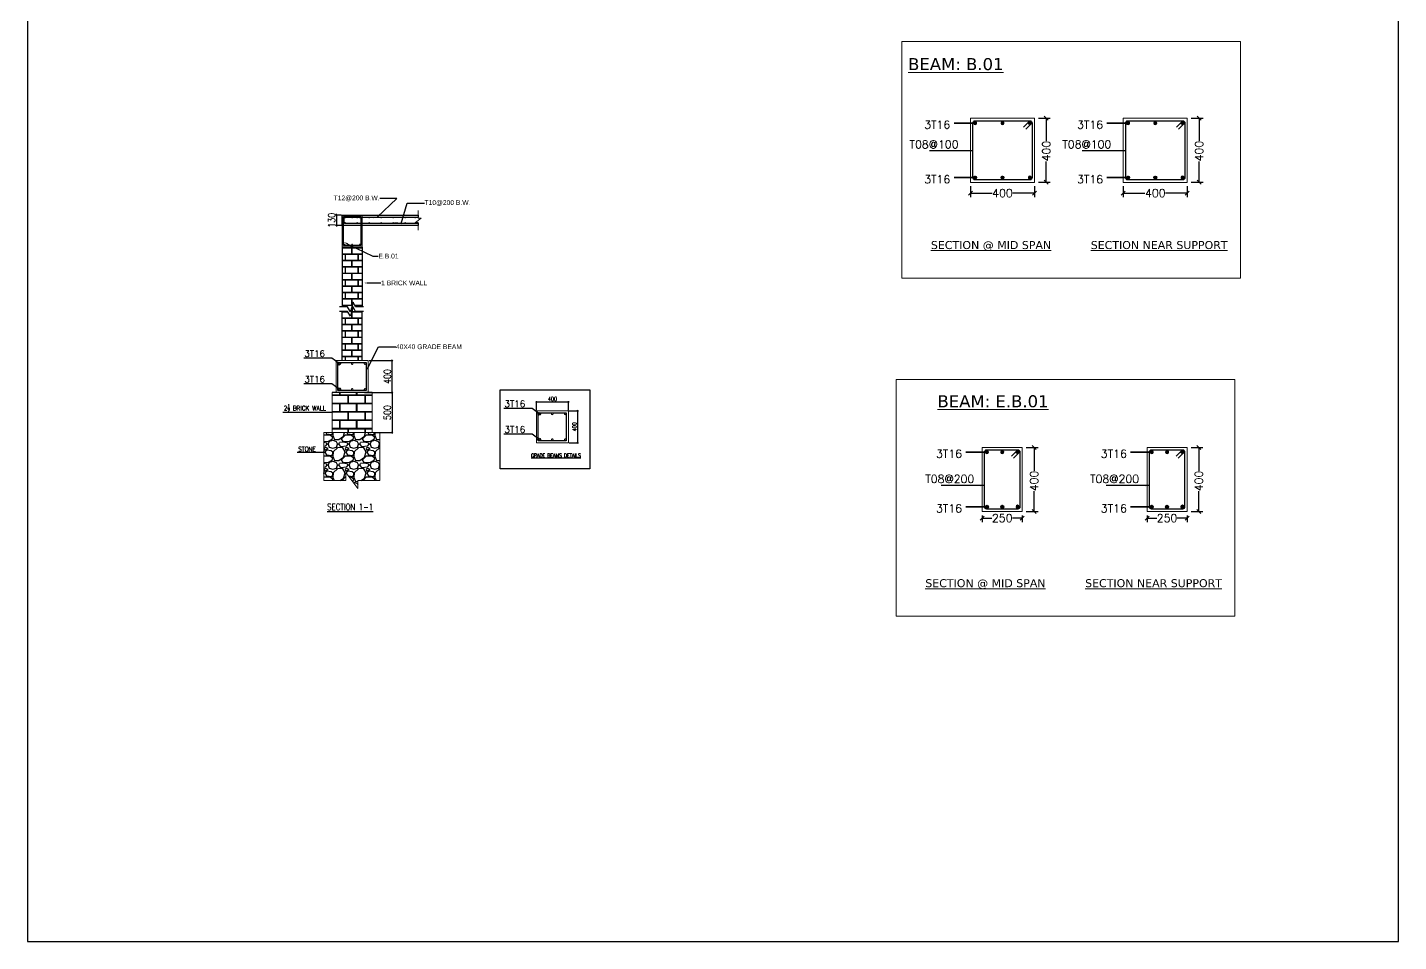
# Model space of a CAD drawing. Header units: millimetres. Extents: x 5119 to 442966, y -339486 to 193490.
# Drawn here: x 87690 to 104826, y 134027 to 145453 of the extents above; entities that cross this region are included whole.
import ezdxf
from ezdxf import colors
from ezdxf.entities.mleader import LeaderData, LeaderLine
from ezdxf.enums import TextEntityAlignment as Align
from ezdxf.math import Vec2, Vec3

# ---------------------------------------------------------------- set-up
doc = ezdxf.new("R2010")
doc.units = ezdxf.units.MM
doc.header["$LTSCALE"] = 10
doc.header["$PDMODE"] = 34
doc.linetypes.add('hidden', pattern=[6.25, 4.75, -1.5])
for name, color, linetype in [('BOTTOM-BAR', 5, 'Continuous'), ('CONCRETE HATCH', 8, 'hidden'), ('CUTTED-BAR', 2, 'Continuous'), ('DIM-SECTION', 4, 'Continuous'), ('Dimensioning - General', 7, 'Continuous'), ('int dim', 7, 'Continuous'), ('LEADER', 4, 'Continuous'), ('LOGO', 250, 'Continuous'), ('REINF ANNO', 130, 'Continuous'), ('STEEL', 5, 'Continuous'), ('text', 7, 'Continuous'), ('TEXT-SEC', 7, 'Continuous')]:
    doc.layers.add(name, color=color, linetype=linetype)
for name, color, linetype, lineweight in [('STR-CONC_IN_SEC', 7, 'Continuous', 15), ('STR-DIM', 1, 'Continuous', 9), ('STR-HATCH', 4, 'Continuous', 9), ('STR-REINF_IN_SEC', 7, 'Continuous', 30), ('STR-TEXT', 7, 'Continuous', 9)]:
    doc.layers.add(name, color=color, linetype=linetype, lineweight=lineweight)
doc.styles.add('DIM', font='ROMANS.SHX', dxfattribs={"width": 0.8})
doc.styles.add('LEADER', font='ROMANS.SHX', dxfattribs={"width": 0.85})
doc.styles.add('MINA_CM', font='romans.shx', dxfattribs={"height": 20})
doc.styles.add('MINA_CM_S', font='romans.shx', dxfattribs={"height": 15})
doc.styles.add('MINA_MM_X-SEC_50', font='romans.shx', dxfattribs={"height": 100})
doc.styles.add('ROMANT', font='romant.shx')
doc.styles.get("Standard").update_dxf_attribs({"font": 'arial.ttf'})
doc.dimstyles.new('D100-1-20', dxfattribs={"dimtxt": 50, "dimasz": 15, "dimexe": 10, "dimexo": 10, "dimgap": 15, "dimtad": 1, "dimdec": 0, "dimzin": 13, "dimdsep": 46, "dimtxsty": 'DIM', "dimblk1": 'OBLIQUE', "dimblk2": 'OBLIQUE', "dimsah": 1, "dimcen": 0, "dimdle": 10, "dimclrd": 8, "dimclre": 8, "dimclrt": 6, "dimadec": 0, "dimazin": 0, "dimtfac": 1, "dimtdec": 0, "dimtix": 1, "dimtmove": 2, "dimatfit": 3, "dimldrblk": 'OBLIQUE', "dimfxl": 1, "dimtolj": 1, "dimtzin": 13, "dimarcsym": 0})
doc.dimstyles.new('LEAD-ARR', dxfattribs={"dimtxt": 225, "dimasz": 250, "dimexe": 10, "dimexo": 10, "dimgap": 0.9, "dimtad": 0, "dimdec": 4, "dimlfac": 1000, "dimzin": 9, "dimdsep": 46, "dimtxsty": 'LEADER', "dimcen": 0.05, "dimdle": 0.1, "dimclrd": 142, "dimclre": 142, "dimclrt": 142, "dimadec": 0, "dimazin": 0, "dimtfac": 1, "dimtdec": 4, "dimtix": 1, "dimtofl": 0, "dimtmove": 2, "dimatfit": 3, "dimfxl": 1, "dimtolj": 1, "dimtzin": 9, "dimarcsym": 0})
doc.dimstyles.new('MINA_MM_X-SEC_50', dxfattribs={"dimtxt": 100, "dimasz": 50, "dimexe": 50, "dimexo": 50, "dimgap": 0, "dimtad": 0, "dimdec": 0, "dimlfac": 0.5, "dimzin": 0, "dimdsep": 46, "dimtxsty": 'MINA_MM_X-SEC_50', "dimblk": 'OBLIQUE', "dimcen": 90, "dimclrt": 7, "dimadec": 0, "dimazin": 0, "dimtfac": 1, "dimtdec": 0, "dimtofl": 0, "dimtmove": 0, "dimatfit": 0, "dimfxl": 1, "dimtolj": 1, "dimtzin": 0, "dimarcsym": 0})

# ---------------------------------------------------------------- blocks, each defined once
blk = doc.blocks.new('_Oblique')
at = {"color": 0, "linetype": 'ByBlock', "lineweight": -2}
blk.add_line((-0.5, -0.5), (0.5, 0.5), dxfattribs=at)
blk = doc.blocks.new('*D226')
at = {"layer": 'Defpoints', "color": 0, "transparency": 16777216}
for p in [(102186, 144317), (102186, 143517), (102333, 143517)]:
    blk.add_point(p, dxfattribs=at)
at = {"layer": 'STR-DIM', "color": 0, "lineweight": -2, "transparency": 16777216}
for p, q in [((102236, 144317), (102383, 144317)), ((102333, 144317), (102333, 144036)), ((102333, 143517), (102333, 143778)), ((102236, 143517), (102383, 143517))]:
    blk.add_line(p, q, dxfattribs=at)
at = {"layer": 'STR-DIM', "color": 0, "lineweight": -2, "transparency": 16777216, "xscale": 50, "yscale": 50, "zscale": 50}
for p, rotation in [((102333, 144317), 90), ((102333, 143517), 270)]:
    blk.add_blockref('_Oblique', p, dxfattribs=dict(at, rotation=rotation))
at = {"layer": 'STR-DIM', "color": 7, "transparency": 16777216, "insert": (102333, 143907), "char_height": 100, "attachment_point": 5, "rotation": 90, "style": 'MINA_MM_X-SEC_50'}
blk.add_mtext('\\A1;400', dxfattribs=at)
blk = doc.blocks.new('BAR')
at = {"layer": 'STR-HATCH'}
h = blk.add_hatch(dxfattribs=at)
h.set_pattern_fill('ANSI31', color=256, scale=20)
h.set_pattern_definition([(45, (0, 0), (-1.76777, 1.76777), [])])
edge = h.paths.add_edge_path()
edge.add_arc((0, 0), 12.5, 0, 360)
at = {"layer": 'STR-REINF_IN_SEC'}
blk.add_circle((0, 0), 12.5, dxfattribs=at)
blk = doc.blocks.new('*D231')
at = {"layer": 'Defpoints', "color": 0, "transparency": 16777216}
for p in [(101386, 143517), (102186, 143517), (102186, 143383)]:
    blk.add_point(p, dxfattribs=at)
at = {"layer": 'STR-DIM', "color": 0, "lineweight": -2, "transparency": 16777216}
for p, q in [((101386, 143467), (101386, 143333)), ((102186, 143467), (102186, 143333)), ((101386, 143383), (101657, 143383)), ((102186, 143383), (101914, 143383))]:
    blk.add_line(p, q, dxfattribs=at)
at = {"layer": 'STR-DIM', "color": 0, "lineweight": -2, "transparency": 16777216, "xscale": 50, "yscale": 50, "zscale": 50, "rotation": 180}
blk.add_blockref('_Oblique', (101386, 143383), dxfattribs=at)
at = {"layer": 'STR-DIM', "color": 0, "lineweight": -2, "transparency": 16777216, "xscale": 50, "yscale": 50, "zscale": 50}
blk.add_blockref('_Oblique', (102186, 143383), dxfattribs=at)
at = {"layer": 'STR-DIM', "color": 7, "transparency": 16777216, "insert": (101786, 143383), "char_height": 100, "attachment_point": 5, "style": 'MINA_MM_X-SEC_50'}
blk.add_mtext('\\A1;400', dxfattribs=at)
blk = doc.blocks.new('*D395')
at = {"layer": 'Defpoints', "color": 0, "transparency": 16777216}
for p in [(100276, 144317), (100276, 143517), (100424, 143517)]:
    blk.add_point(p, dxfattribs=at)
at = {"layer": 'STR-DIM', "color": 0, "lineweight": -2, "transparency": 16777216}
for p, q in [((100326, 144317), (100474, 144317)), ((100424, 144317), (100424, 144036)), ((100424, 143517), (100424, 143778)), ((100326, 143517), (100474, 143517))]:
    blk.add_line(p, q, dxfattribs=at)
at = {"layer": 'STR-DIM', "color": 0, "lineweight": -2, "transparency": 16777216, "xscale": 50, "yscale": 50, "zscale": 50}
for p, rotation in [((100424, 144317), 90), ((100424, 143517), 270)]:
    blk.add_blockref('_Oblique', p, dxfattribs=dict(at, rotation=rotation))
at = {"layer": 'STR-DIM', "color": 7, "transparency": 16777216, "insert": (100424, 143907), "char_height": 100, "attachment_point": 5, "rotation": 90, "style": 'MINA_MM_X-SEC_50'}
blk.add_mtext('\\A1;400', dxfattribs=at)
blk = doc.blocks.new('*D396')
at = {"layer": 'Defpoints', "color": 0, "transparency": 16777216}
for p in [(99476, 143517), (100276, 143517), (100276, 143383)]:
    blk.add_point(p, dxfattribs=at)
at = {"layer": 'STR-DIM', "color": 0, "lineweight": -2, "transparency": 16777216}
for p, q in [((99476, 143467), (99476, 143333)), ((100276, 143467), (100276, 143333)), ((99476, 143383), (99747, 143383)), ((100276, 143383), (100005, 143383))]:
    blk.add_line(p, q, dxfattribs=at)
at = {"layer": 'STR-DIM', "color": 0, "lineweight": -2, "transparency": 16777216, "xscale": 50, "yscale": 50, "zscale": 50, "rotation": 180}
blk.add_blockref('_Oblique', (99476, 143383), dxfattribs=at)
at = {"layer": 'STR-DIM', "color": 0, "lineweight": -2, "transparency": 16777216, "xscale": 50, "yscale": 50, "zscale": 50}
blk.add_blockref('_Oblique', (100276, 143383), dxfattribs=at)
at = {"layer": 'STR-DIM', "color": 7, "transparency": 16777216, "insert": (99876, 143383), "char_height": 100, "attachment_point": 5, "style": 'MINA_MM_X-SEC_50'}
blk.add_mtext('\\A1;400', dxfattribs=at)
blk = doc.blocks.new('*D421')
at = {"layer": 'Defpoints', "color": 0, "transparency": 16777216}
for p in [(91625, 143108), (91552, 142978), (91625, 142978)]:
    blk.add_point(p, dxfattribs=at)
at = {"layer": 'DIM-SECTION', "color": 8, "lineweight": -2, "transparency": 16777216}
for p, q in [((91615, 143108), (91542, 143108)), ((91552, 143108), (91552, 143123)), ((91552, 143108), (91552, 142978)), ((91615, 142978), (91542, 142978)), ((91552, 142978), (91552, 142963))]:
    blk.add_line(p, q, dxfattribs=at)
at = {"layer": 'DIM-SECTION', "color": 8, "lineweight": -2, "transparency": 16777216, "xscale": 15, "yscale": 15, "zscale": 15}
for p, rotation in [((91552, 143108), 270), ((91552, 142978), 90)]:
    blk.add_blockref('_Oblique', p, dxfattribs=dict(at, rotation=rotation))
at = {"layer": 'DIM-SECTION', "color": 6, "transparency": 16777216, "insert": (91492, 143043), "char_height": 90, "attachment_point": 5, "rotation": 90, "style": 'DIM'}
blk.add_mtext('\\A1;130', dxfattribs=at)
blk = doc.blocks.new('*D422')
at = {"layer": 'Defpoints', "color": 0, "transparency": 16777216}
for p in [(91894, 140889), (92000, 140389), (92248, 140389)]:
    blk.add_point(p, dxfattribs=at)
at = {"layer": 'DIM-SECTION', "color": 8, "lineweight": -2, "transparency": 16777216}
for p, q in [((91904, 140889), (92258, 140889)), ((92248, 140899), (92248, 140379)), ((92010, 140389), (92258, 140389))]:
    blk.add_line(p, q, dxfattribs=at)
at = {"layer": 'DIM-SECTION', "color": 8, "lineweight": -2, "transparency": 16777216, "xscale": 15, "yscale": 15, "zscale": 15}
for p, rotation in [((92248, 140889), 90), ((92248, 140389), 270)]:
    blk.add_blockref('_Oblique', p, dxfattribs=dict(at, rotation=rotation))
at = {"layer": 'DIM-SECTION', "color": 6, "transparency": 16777216, "insert": (92188, 140639), "char_height": 90, "attachment_point": 5, "rotation": 90, "style": 'DIM'}
blk.add_mtext('\\A1;500', dxfattribs=at)
blk = doc.blocks.new('*D420')
at = {"layer": 'Defpoints', "color": 0, "transparency": 16777216}
for p in [(91950, 141290), (92248, 141290), (91950, 140889)]:
    blk.add_point(p, dxfattribs=at)
at = {"layer": 'DIM-SECTION', "color": 8, "lineweight": -2, "transparency": 16777216}
for p, q in [((91960, 141290), (92258, 141290)), ((92248, 140879), (92248, 141300)), ((91960, 140889), (92258, 140889))]:
    blk.add_line(p, q, dxfattribs=at)
at = {"layer": 'DIM-SECTION', "color": 8, "lineweight": -2, "transparency": 16777216, "xscale": 15, "yscale": 15, "zscale": 15}
for p, rotation in [((92248, 141290), 90), ((92248, 140889), 270)]:
    blk.add_blockref('_Oblique', p, dxfattribs=dict(at, rotation=rotation))
at = {"layer": 'DIM-SECTION', "color": 6, "transparency": 16777216, "insert": (92188, 141089), "char_height": 90, "attachment_point": 5, "rotation": 90, "style": 'DIM'}
blk.add_mtext('\\A1;400', dxfattribs=at)
blk = doc.blocks.new('*D425')
at = {"layer": 'Defpoints', "color": 0, "transparency": 16777216}
for p in [(94052, 140770), (94052, 140661), (94452, 140661)]:
    blk.add_point(p, dxfattribs=at)
at = {"layer": 'DIM-SECTION', "color": 8, "lineweight": -2, "transparency": 16777216}
for p, q in [((94462, 140770), (94042, 140770)), ((94052, 140671), (94052, 140780)), ((94452, 140671), (94452, 140780))]:
    blk.add_line(p, q, dxfattribs=at)
at = {"layer": 'DIM-SECTION', "color": 8, "lineweight": -2, "transparency": 16777216, "xscale": 15, "yscale": 15, "zscale": 15, "rotation": 180}
blk.add_blockref('_Oblique', (94052, 140770), dxfattribs=at)
at = {"layer": 'DIM-SECTION', "color": 8, "lineweight": -2, "transparency": 16777216, "xscale": 15, "yscale": 15, "zscale": 15}
blk.add_blockref('_Oblique', (94452, 140770), dxfattribs=at)
at = {"layer": 'DIM-SECTION', "color": 6, "transparency": 16777216, "insert": (94252, 140810), "char_height": 50, "attachment_point": 5, "style": 'DIM'}
blk.add_mtext('\\A1;400', dxfattribs=at)
blk = doc.blocks.new('*D426')
at = {"layer": 'Defpoints', "color": 0, "transparency": 16777216}
for p in [(94452, 140661), (94452, 140261), (94566, 140261)]:
    blk.add_point(p, dxfattribs=at)
at = {"layer": 'DIM-SECTION', "color": 8, "lineweight": -2, "transparency": 16777216}
for p, q in [((94462, 140661), (94576, 140661)), ((94566, 140671), (94566, 140251)), ((94462, 140261), (94576, 140261))]:
    blk.add_line(p, q, dxfattribs=at)
at = {"layer": 'DIM-SECTION', "color": 8, "lineweight": -2, "transparency": 16777216, "xscale": 15, "yscale": 15, "zscale": 15}
for p, rotation in [((94566, 140661), 90), ((94566, 140261), 270)]:
    blk.add_blockref('_Oblique', p, dxfattribs=dict(at, rotation=rotation))
at = {"layer": 'DIM-SECTION', "color": 6, "transparency": 16777216, "insert": (94526, 140461), "char_height": 50, "attachment_point": 5, "rotation": 90, "style": 'DIM'}
blk.add_mtext('\\A1;400', dxfattribs=at)
blk = doc.blocks.new('*D457')
at = {"layer": 'Defpoints', "color": 0, "transparency": 16777216}
for p in [(102183, 140204), (102183, 139404), (102330, 139404)]:
    blk.add_point(p, dxfattribs=at)
at = {"layer": 'STR-DIM', "color": 0, "lineweight": -2, "transparency": 16777216}
for p, q in [((102233, 140204), (102380, 140204)), ((102330, 140204), (102330, 139912)), ((102330, 139404), (102330, 139655)), ((102233, 139404), (102380, 139404))]:
    blk.add_line(p, q, dxfattribs=at)
at = {"layer": 'STR-DIM', "color": 0, "lineweight": -2, "transparency": 16777216, "xscale": 50, "yscale": 50, "zscale": 50}
for p, rotation in [((102330, 140204), 90), ((102330, 139404), 270)]:
    blk.add_blockref('_Oblique', p, dxfattribs=dict(at, rotation=rotation))
at = {"layer": 'STR-DIM', "color": 7, "transparency": 16777216, "insert": (102330, 139784), "char_height": 100, "attachment_point": 5, "rotation": 90, "style": 'MINA_MM_X-SEC_50'}
blk.add_mtext('\\A1;400', dxfattribs=at)
blk = doc.blocks.new('*D458')
at = {"layer": 'Defpoints', "color": 0, "transparency": 16777216}
for p in [(101683, 139404), (102183, 139404), (102183, 139320)]:
    blk.add_point(p, dxfattribs=at)
at = {"layer": 'STR-DIM', "color": 0, "lineweight": -2, "transparency": 16777216}
for p, q in [((101683, 139354), (101683, 139270)), ((101683, 139320), (101804, 139320)), ((102183, 139320), (102061, 139320)), ((102183, 139354), (102183, 139270))]:
    blk.add_line(p, q, dxfattribs=at)
at = {"layer": 'STR-DIM', "color": 0, "lineweight": -2, "transparency": 16777216, "xscale": 50, "yscale": 50, "zscale": 50, "rotation": 180}
blk.add_blockref('_Oblique', (101683, 139320), dxfattribs=at)
at = {"layer": 'STR-DIM', "color": 0, "lineweight": -2, "transparency": 16777216, "xscale": 50, "yscale": 50, "zscale": 50}
blk.add_blockref('_Oblique', (102183, 139320), dxfattribs=at)
at = {"layer": 'STR-DIM', "color": 7, "transparency": 16777216, "insert": (101933, 139320), "char_height": 100, "attachment_point": 5, "style": 'MINA_MM_X-SEC_50'}
blk.add_mtext('\\A1;250', dxfattribs=at)
blk = doc.blocks.new('*D459')
at = {"layer": 'Defpoints', "color": 0, "transparency": 16777216}
for p in [(100123, 140204), (100123, 139404), (100271, 139404)]:
    blk.add_point(p, dxfattribs=at)
at = {"layer": 'STR-DIM', "color": 0, "lineweight": -2, "transparency": 16777216}
for p, q in [((100173, 140204), (100321, 140204)), ((100271, 140204), (100271, 139912)), ((100271, 139404), (100271, 139655)), ((100173, 139404), (100321, 139404))]:
    blk.add_line(p, q, dxfattribs=at)
at = {"layer": 'STR-DIM', "color": 0, "lineweight": -2, "transparency": 16777216, "xscale": 50, "yscale": 50, "zscale": 50}
for p, rotation in [((100271, 140204), 90), ((100271, 139404), 270)]:
    blk.add_blockref('_Oblique', p, dxfattribs=dict(at, rotation=rotation))
at = {"layer": 'STR-DIM', "color": 7, "transparency": 16777216, "insert": (100271, 139784), "char_height": 100, "attachment_point": 5, "rotation": 90, "style": 'MINA_MM_X-SEC_50'}
blk.add_mtext('\\A1;400', dxfattribs=at)
blk = doc.blocks.new('*D460')
at = {"layer": 'Defpoints', "color": 0, "transparency": 16777216}
for p in [(99623, 139404), (100123, 139404), (100123, 139320)]:
    blk.add_point(p, dxfattribs=at)
at = {"layer": 'STR-DIM', "color": 0, "lineweight": -2, "transparency": 16777216}
for p, q in [((99623, 139354), (99623, 139270)), ((99623, 139320), (99745, 139320)), ((100123, 139320), (100002, 139320)), ((100123, 139354), (100123, 139270))]:
    blk.add_line(p, q, dxfattribs=at)
at = {"layer": 'STR-DIM', "color": 0, "lineweight": -2, "transparency": 16777216, "xscale": 50, "yscale": 50, "zscale": 50, "rotation": 180}
blk.add_blockref('_Oblique', (99623, 139320), dxfattribs=at)
at = {"layer": 'STR-DIM', "color": 0, "lineweight": -2, "transparency": 16777216, "xscale": 50, "yscale": 50, "zscale": 50}
blk.add_blockref('_Oblique', (100123, 139320), dxfattribs=at)
at = {"layer": 'STR-DIM', "color": 7, "transparency": 16777216, "insert": (99873, 139320), "char_height": 100, "attachment_point": 5, "style": 'MINA_MM_X-SEC_50'}
blk.add_mtext('\\A1;250', dxfattribs=at)

msp = doc.modelspace()

# ---------------------------------------------------------------- hatches: boundary and pattern name
at = {"ltscale": 1000}
h = msp.add_hatch(dxfattribs=at)
h.set_pattern_fill('AR-B816C', color=256, scale=10, style=0)
h.set_pattern_definition([(0, (-539052.77, 161659.73), (80, 80), [156.25, -3.75]), (0, (-539132.77, 161663.48), (80, 80), [156.25, -3.75]), (90, (-539052.77, 161659.73), (-80, 80), [-83.75, 76.25]), (90, (-539056.52, 161659.73), (-80, 80), [-83.75, 76.25])])
h.paths.add_polyline_path([(91792.4, 141960.5), (91875, 141960.5), (91875, 142708), (91625, 142708), (91625, 141960.5), (91692.4, 141960.5), (91727.3, 141899.9), (91759.6, 142017.1)])
h.paths.add_polyline_path([(91875, 141902.7), (91792.4, 141902.7), (91759.6, 141959.3), (91727.3, 141842.1), (91692.4, 141902.7), (91625, 141902.7), (91625, 141289.3), (91875, 141289.3)])
h = msp.add_hatch(dxfattribs=at)
h.set_pattern_fill('AR-B816C', color=256, scale=13.125, style=0)
h.set_pattern_definition([(360, (273564.04, 359467.46), (105, 105), [205.078125, -4.921875]), (360, (273459.04, 359472.38), (105, 105), [205.078125, -4.921875]), (90, (273564.04, 359467.46), (-105, 105), [-109.921875, 100.078125]), (90, (273559.12, 359467.46), (-105, 105), [-109.921875, 100.078125])])
h.paths.add_polyline_path([(92000.3, 140889.3), (91500.3, 140889.3), (91500.3, 140389.3), (92000.3, 140389.3)])
h = msp.add_hatch(dxfattribs=at)
h.set_pattern_fill('GRAVEL', color=256, scale=262.5, style=0)
h.set_pattern_definition([(228.0128, (91956.981, 143391.972), (-2099.99954, -2362.50035), [35.316, -3496.261]), (184.9697, (91933.356, 143365.722), (3150.000276, 262.497718), [60.603, -5999.68]), (132.5104, (91872.981, 143360.472), (2624.997564, -2887.50228), [42.732, -4230.458]), (267.2737, (91770.606, 143294.847), (262.498955, 5250.000077), [55.1875, -5463.559]), (292.8337, (91767.981, 143239.722), (-1312.5026, 3149.99906), [54.116, -5357.4604]), (357.2737, (91788.981, 143189.847), (-5250.000077, 262.498955), [55.1875, -5463.559]), (37.6942, (91844.106, 143187.2215), (-3412.501928, -2624.997481), [72.9826, -7225.273]), (72.2553, (91901.856, 143231.847), (1837.502825, 5774.99901), [68.903, -6821.409]), (121.4296, (91922.856, 143297.472), (-2100.00216, 3412.498697), [55.374, -5482.069]), (175.2364, (91893.981, 143344.722), (2887.50025, -262.49778), [63.218, -3097.7]), (222.3974, (91830.981, 143349.9715), (-3150.00193, -2887.497922), [81.755, -8093.761]), (138.8141, (92030.481, 143292.222), (-1837.50077, 1574.9993), [27.904, -2762.509]), (171.4692, (92009.481, 143310.597), (3412.49955, -525.002076), [53.087, -5255.647]), (225, (91956.98, 143318.47), (-5e-14, -262.5), [37.123, -334.108]), (203.1986, (91938.606, 143349.97), (1312.49993, 525.00035), [19.991, -1979.149]), (291.8014, (91920.23, 143342.097), (-262.5, 787.5001), [28.272, -1385.334]), (30.9638, (91930.73, 143315.847), (787.4995, 525.00065), [45.919, -1484.706]), (161.565, (91970.11, 143339.47), (525.0001, -262.4996), [33.204, -796.894]), (16.3895, (91767.981, 143342.097), (2625.00058, 787.498086), [46.515, -4604.997]), (70.3462, (91812.606, 143355.222), (-1049.99875, -2887.50056), [39.0235, -3863.32]), (293.1986, (91970.106, 143391.97), (-525.00035, 1312.49993), [39.983, -1959.158]), (343.6105, (91985.856, 143355.222), (-2625.00058, 787.498086), [46.515, -4604.997]), (339.444, (91767.98, 143179.347), (-1312.50048, 524.99895), [44.856, -2197.945]), (294.7751, (91809.981, 143163.597), (-1312.49795, 2887.5009), [37.584, -3720.844]), (66.8014, (91972.73, 143129.47), (525.00035, 1312.49993), [39.983, -1959.158]), (17.354, (91988.481, 143166.222), (-3412.50053, -1049.99856), [44.003, -4356.299]), (69.444, (91844.106, 143129.47), (-524.99895, -1312.50048), [22.428, -2220.373]), (101.3099, (91956.98, 143129.47), (-262.4994, 1050.0002), [13.385, -1325.108]), (165.9638, (91954.356, 143142.597), (787.5001, -262.4995), [54.116, -1028.2]), (186.009, (91901.856, 143155.722), (2624.999935, 262.49982), [50.151, -4964.905]), (303.69, (91930.73, 143292.22), (-262.5004, 524.9999), [37.858, -908.599]), (353.1572, (91951.731, 143260.722), (4462.499833, -525.0021), [66.096, -6543.485]), (60.9454, (92017.356, 143252.847), (-1050, -1837.5001), [27.026, -2675.577]), (90, (92030.48, 143276.47), (-262.5, 262.5), [15.75, -246.75]), (120.2564, (91896.606, 143163.597), (1049.99866, -1837.50064), [36.468, -3610.299]), (48.0128, (91878.231, 143195.097), (2099.99954, 2362.50035), [70.631, -3460.945]), (360, (91925.48, 143247.6), (262.5, 262.5), [68.25, -194.25]), (325.3048, (91993.731, 143247.597), (-2624.99849, 1837.50226), [41.505, -4108.984]), (254.0546, (92027.856, 143223.97), (-262.49997, -1050.00003), [38.22, -1872.808]), (207.646, (92017.356, 143187.222), (-4987.4989, -2625.002025), [62.2296, -6160.737]), (175.4261, (91962.231, 143158.347), (-3412.500147, 262.498635), [65.835, -6517.632])])
h.paths.add_polyline_path([(92095.3, 140389.3), (91395.3, 140389.3), (91395.3, 139789.3), (91670, 139789.7), (91670, 139889.7), (91820, 139689.7), (91820, 139789.3), (92095.3, 139789.3)])

# ---------------------------------------------------------------- linework, layer by layer
at = {"color": 7, "lineweight": 0, "ltscale": 1000}
for p, q in [((91625, 142708), (91625, 143108.2)), ((91625, 143108), (91875, 143108)), ((91875, 142708), (91875, 143108.2)), ((91550.3, 141289.3), (91950.3, 141289.3)), ((91500.3, 140889.3), (91500.3, 140389.3)), ((92000.3, 140389.3), (92000.3, 140889.3)), ((92095.3, 140389.3), (91395.3, 140389.3)), ((91395.3, 140389.3), (91395.3, 139789.3)), ((92095.3, 139789.3), (92095.3, 140389.3))]:
    msp.add_line(p, q, dxfattribs=at)
msp.add_lwpolyline([(91950.3, 141289.6), (91950.3, 140889.3), (91550.3, 140889.3), (91550.3, 141289.6)], dxfattribs=at)
msp.add_lwpolyline([(94451.7, 140661.2), (94051.7, 140661.2), (94051.7, 140261.2), (94451.7, 140261.2)], close=True, dxfattribs=at)
at = {"layer": 'BOTTOM-BAR'}
for p, q in [((91650, 143011.2), (91650, 143075.2)), ((91658, 143083.2), (92575, 143083.2)), ((92575.1, 143003.2), (91658, 143003.2))]:
    msp.add_line(p, q, dxfattribs=at)
for centre, start, end in [((91658, 143075.2), 90, 180), ((91658, 143011.2), 180, 270)]:
    msp.add_arc(centre, 8, start, end, dxfattribs=at)
at = {"layer": 'CUTTED-BAR', "ltscale": 1000}
for points, const_width in [([(91656, 143079.4, 1), (91646.4, 143079.4, 1)], 14.4), ([(91743.6, 143079.3, -1), (91753.2, 143079.3, -1)], 14.4), ([(91839.9, 143079.3, -1), (91849.5, 143079.3, -1)], 14.4), ([(91656, 142737.8, -1), (91646.4, 142737.8, -1)], 14.4), ([(91743.6, 142737.9, 1), (91753.2, 142737.9, 1)], 14.4), ([(91839.9, 142737.9, 1), (91849.5, 142737.9, 1)], 14.4), ([(91591.5, 141251.3, 1), (91578.7, 141251.3, 1)], 19.2), ([(91741.7, 141251.1, -1), (91754.5, 141251.1, -1)], 19.2), ([(91903.4, 141251.1, -1), (91916.2, 141251.1, -1)], 19.2), ([(91591.5, 140929.1, -1), (91578.7, 140929.1, -1)], 19.2), ([(91741.7, 140929.2, 1), (91754.5, 140929.3, 1)], 19.2), ([(91903.4, 140929.2, 1), (91916.2, 140929.3, 1)], 19.2), ([(94092.9, 140622.8, 1), (94080.1, 140622.8, 1)], 19.2), ([(94243.1, 140622.7, -1), (94255.9, 140622.7, -1)], 19.2), ([(94404.8, 140622.7, -1), (94417.6, 140622.7, -1)], 19.2), ([(94092.9, 140300.7, -1), (94080.1, 140300.7, -1)], 19.2), ([(94243.1, 140300.8, 1), (94255.9, 140300.8, 1)], 19.2), ([(94404.8, 140300.8, 1), (94417.6, 140300.8, 1)], 19.2)]:
    msp.add_lwpolyline(points, format="xyb", close=True, dxfattribs=dict(at, const_width=const_width))
at = {"layer": 'CUTTED-BAR', "const_width": 6.92}
for points in [[(91657.8, 143072, -1), (91664.7, 143072, -1)], [(91657.8, 143014.2, -1), (91664.7, 143014.2, -1)], [(91807.8, 143072, -1), (91814.7, 143072, -1)], [(91807.8, 143014.2, -1), (91814.7, 143014.2, -1)], [(91957.8, 143072, -1), (91964.7, 143072, -1)], [(91957.8, 143014.2, -1), (91964.7, 143014.2, -1)], [(92107.8, 143072, -1), (92114.7, 143072, -1)], [(92107.8, 143014.2, -1), (92114.7, 143014.2, -1)], [(92257.8, 143072, -1), (92264.7, 143072, -1)], [(92257.8, 143014.2, -1), (92264.7, 143014.2, -1)], [(92407.8, 143072, -1), (92414.7, 143072, -1)], [(92407.8, 143014.2, -1), (92414.7, 143014.2, -1)], [(92533.4, 143072, -1), (92540.3, 143072, -1)], [(92533.4, 143014.2, -1), (92540.3, 143014.2, -1)]]:
    msp.add_lwpolyline(points, format="xyb", close=True, dxfattribs=at)
at = {"layer": 'Dimensioning - General'}
for points in [[(91892.4, 141960.5), (91792.4, 141960.5), (91759.6, 142017.1), (91727.3, 141899.9), (91692.4, 141960.5), (91592.4, 141960.5)], [(91892.4, 141902.7), (91792.4, 141902.7), (91759.6, 141959.3), (91727.3, 141842.1), (91692.4, 141902.7), (91592.4, 141902.7)]]:
    msp.add_lwpolyline(points, dxfattribs=at)
at = {"layer": 'int dim', "ltscale": 2000}
for p, q in [((91650, 143108), (91850, 143108)), ((91625, 142708), (91625, 141960.5)), ((91875, 142708), (91625, 142708)), ((91875, 142708), (91875, 141960.5)), ((91625, 141287.5), (91625, 141902.7)), ((91875, 141289.3), (91875, 141902.7)), ((92000.3, 140889.3), (91500.3, 140889.3))]:
    msp.add_line(p, q, dxfattribs=at)
msp.add_lwpolyline([(92575, 143005.7), (92575, 142978.2), (91625, 142978.2), (91625, 143108.2), (92575, 143108.2), (92575, 143080.7)], dxfattribs=at)
msp.add_lwpolyline([(93600.1, 140921.9), (94719.2, 140921.9), (94719.2, 139934), (93600.1, 139934)], close=True, dxfattribs=at)
at = {"layer": 'LOGO', "ltscale": 0.1}
msp.add_lwpolyline([(104826.2, 134027.2), (104826.2, 146130.4), (87690.2, 146130.4), (87690.2, 134027.2)], close=True, dxfattribs=at)
at = {"layer": 'STEEL', "color": 5, "ltscale": 1000}
for points in [[(91640.8, 143089.5), (91855, 143089.5), (91855, 142727.7), (91640.8, 142727.7)], [(91571.3, 141264.8), (91923.6, 141264.8), (91923.6, 140915.6), (91571.3, 140915.6)], [(94072.7, 140636.3), (94425, 140636.3), (94425, 140287.2), (94072.7, 140287.2)]]:
    msp.add_lwpolyline(points, close=True, dxfattribs=at)
at = {"layer": 'STR-CONC_IN_SEC'}
for points in [[(100276.1, 144316.9), (100276.1, 143516.9), (99476.1, 143516.9), (99476.1, 144316.9)], [(102185.8, 144316.9), (102185.8, 143516.9), (101385.8, 143516.9), (101385.8, 144316.9)], [(100123.3, 140203.6), (100123.3, 139403.6), (99623.3, 139403.6), (99623.3, 140203.6)], [(102182.7, 140203.6), (102182.7, 139403.6), (101682.7, 139403.6), (101682.7, 140203.6)]]:
    msp.add_lwpolyline(points, close=True, dxfattribs=at)
at = {"layer": 'STR-CONC_IN_SEC', "ltscale": 0.5}
for points in [[(92575, 143165.8), (92575, 143069.4), (92610, 143069.4), (92540, 143016.9), (92575, 143016.9), (92575.2, 142920.8)], [(92095.3, 139789.7), (91820, 139789.7), (91820, 139689.7), (91670, 139889.7), (91670, 139789.7), (91395.3, 139789.3)]]:
    msp.add_lwpolyline(points, dxfattribs=at)
at = {"layer": 'STR-DIM'}
for points in [[(98619, 145279), (102849.2, 145279), (102849.2, 142320.7), (98619, 142320.7)], [(98548.9, 141052.5), (102779.2, 141052.5), (102779.2, 138094.2), (98548.9, 138094.2)]]:
    msp.add_lwpolyline(points, close=True, dxfattribs=at)
at = {"layer": 'STR-REINF_IN_SEC'}
for points in [[(99532.1, 144286.9), (100220.1, 144286.9, -0.4142136), (100246.1, 144260.9), (100246.1, 143572.9, -0.4142136), (100220.1, 143546.9), (99532.1, 143546.9, -0.4142136), (99506.1, 143572.9), (99506.1, 144260.9, -0.4142136)], [(101441.8, 144286.9), (102129.8, 144286.9, -0.4142136), (102155.8, 144260.9), (102155.8, 143572.9, -0.4142136), (102129.8, 143546.9), (101441.8, 143546.9, -0.4142136), (101415.8, 143572.9), (101415.8, 144260.9, -0.4142136)], [(99679.3, 140173.6), (100067.3, 140173.6, -0.4142136), (100093.3, 140147.6), (100093.3, 139459.6, -0.4142136), (100067.3, 139433.6), (99679.3, 139433.6, -0.4142136), (99653.3, 139459.6), (99653.3, 140147.6, -0.4142136)], [(101738.7, 140173.6), (102126.7, 140173.6, -0.4142136), (102152.7, 140147.6), (102152.7, 139459.6, -0.4142136), (102126.7, 139433.6), (101738.7, 139433.6, -0.4142136), (101712.7, 139459.6), (101712.7, 140147.6, -0.4142136)]]:
    msp.add_lwpolyline(points, format="xyb", close=True, dxfattribs=at)
for points in [[(100219.3, 144286.9), (100139.7, 144206.1)], [(102129.1, 144286.9), (102049.5, 144206.1)], [(100246.1, 144260.3), (100167, 144183.1)], [(102155.8, 144260.3), (102076.7, 144183.1)], [(100066.5, 140173.6), (99987, 140092.8)], [(102126, 140173.6), (102046.4, 140092.8)], [(100093.3, 140147), (100014.2, 140069.7)], [(102152.7, 140147), (102073.7, 140069.7)]]:
    msp.add_lwpolyline(points, dxfattribs=at)

# ---------------------------------------------------------------- block references
at = {"layer": 'STR-REINF_IN_SEC', "yscale": 1.44, "zscale": 1.44, "rotation": 180}
for p, xscale in [((99535, 144258.3), -1.44), ((99876.1, 144258.3), -1.44), ((100217.1, 144258.3), 1.44), ((101444.8, 144258.3), -1.44), ((101785.8, 144258.3), -1.44), ((102126.9, 144258.3), 1.44), ((99682.2, 140145), -1.44), ((99873.3, 140145), -1.44), ((100064.3, 140145), 1.44), ((101741.7, 140145), -1.44), ((101932.7, 140145), -1.44), ((102123.8, 140145), 1.44)]:
    msp.add_blockref('BAR', p, dxfattribs=dict(at, xscale=xscale))
at = {"layer": 'STR-REINF_IN_SEC', "yscale": 1.44, "zscale": 1.44}
for p, xscale in [((99535, 143575.6), 1.44), ((99876.1, 143575.6), 1.44), ((100217.1, 143575.6), -1.44), ((101444.8, 143575.6), 1.44), ((101785.8, 143575.6), 1.44), ((102126.9, 143575.6), -1.44), ((99682.2, 139462.2), 1.44), ((99873.3, 139462.2), 1.44), ((100064.3, 139462.2), -1.44), ((101741.7, 139462.2), 1.44), ((101932.7, 139462.2), 1.44), ((102123.8, 139462.2), -1.44)]:
    msp.add_blockref('BAR', p, dxfattribs=dict(at, xscale=xscale))

# ---------------------------------------------------------------- texts
at = {"layer": 'CONCRETE HATCH', "color": 142, "ltscale": 1000, "style": 'LEADER'}
for p in [(91150.8, 141337.2), (91150.9, 141016.3), (93652.2, 140708.8), (93652.3, 140387.9)]:
    msp.add_text('3T16', height=79.38, dxfattribs=at).set_placement(p)
at = {"layer": 'CONCRETE HATCH', "color": 142, "ltscale": 1000, "char_height": 58.5, "attachment_point": 1, "style": 'LEADER'}
for s, insert, width in [('\\A1;2{\\H0.7x;\\S1/2;} BRICK WALL', (90894.6, 140742.9), 723.401), ('STONE  ', (91073.7, 140212.5), 491.911)]:
    msp.add_mtext(s, dxfattribs=dict(at, insert=insert, width=width))
at = {"layer": 'STR-TEXT', "attachment_point": 1}
for s, insert, char_height, style in [('\\A1;{\\fVerdana|b0|i0|c0|p34;\\LBEAM: B.01}', (98696.5, 145069.7), 150, 'MINA_CM_S'), ('\\A1;3T16', (98897.7, 144287.2), 100, 'MINA_MM_X-SEC_50'), ('\\A1;3T16', (100807.4, 144287.2), 100, 'MINA_MM_X-SEC_50'), ('\\A1;T08@100', (98713.9, 144041.4), 100, 'MINA_MM_X-SEC_50'), ('\\A1;T08@100', (100623.6, 144041.4), 100, 'MINA_MM_X-SEC_50'), ('\\A1;3T16', (98897.7, 143604.5), 100, 'MINA_MM_X-SEC_50'), ('\\A1;3T16', (100807.4, 143604.5), 100, 'MINA_MM_X-SEC_50'), ('\\A1;{\\fVerdana|b0|i0|c0|p34;\\LSECTION @ MID SPAN}', (98981.4, 142783.3), 100, 'MINA_CM'), ('\\A1;{\\fVerdana|b0|i0|c0|p34;\\LSECTION NEAR SUPPORT}', (100979, 142783.3), 100, 'MINA_CM'), ('\\A1;{\\fVerdana|b0|i0|c0|p34;\\LBEAM: E.B.01}', (99064, 140855.7), 150, 'MINA_CM_S'), ('\\A1;3T16', (99044.9, 140173.9), 100, 'MINA_MM_X-SEC_50'), ('\\A1;3T16', (101104.4, 140173.9), 100, 'MINA_MM_X-SEC_50'), ('\\A1;T08@200', (98911.2, 139860.4), 100, 'MINA_MM_X-SEC_50'), ('\\A1;T08@200', (100970.7, 139860.4), 100, 'MINA_MM_X-SEC_50'), ('\\A1;3T16', (99044.9, 139491.1), 100, 'MINA_MM_X-SEC_50'), ('\\A1;3T16', (101104.4, 139491.1), 100, 'MINA_MM_X-SEC_50'), ('\\A1;{\\fVerdana|b0|i0|c0|p34;\\LSECTION @ MID SPAN}', (98911.4, 138556.8), 100, 'MINA_CM'), ('\\A1;{\\fVerdana|b0|i0|c0|p34;\\LSECTION NEAR SUPPORT}', (100908.9, 138556.8), 100, 'MINA_CM')]:
    msp.add_mtext(s, dxfattribs=dict(at, insert=insert, char_height=char_height, style=style))
at = {"layer": 'text', "color": 7, "ltscale": 1000, "style": 'ROMANT', "width": 0.8}
msp.add_text('%%USECTION 1-1', height=80, dxfattribs=at).set_placement((91724.2, 139460.4), align=Align.MIDDLE_CENTER)
at = {"layer": 'TEXT-SEC', "ltscale": 1000, "style": 'ROMANT', "width": 0.85}
msp.add_text('%%UGRADE BEAMS DETAILS', height=45.814, dxfattribs=at).set_placement((94295.5, 140103.7), align=Align.MIDDLE)

# ---------------------------------------------------------------- dimensions: what is measured, and where the dimension line sits
at = {"layer": 'DIM-SECTION'}
for base, p1, p2, angle, picture, middle in [((91552.5, 142978.2), (91625, 143108.2), (91625, 142978.2), 90, '*D421', (91492.5, 143043.2)), ((92248, 141289.6), (91950.3, 140889.3), (91950.3, 141289.6), 270, '*D420', (92188, 141089.4)), ((92248, 140389.3), (91894, 140889.3), (92000.3, 140389.3), 90, '*D422', (92188, 140639.3))]:
    dim = msp.add_linear_dim(base=base, p1=p1, p2=p2, angle=angle, dimstyle='D100-1-20', override={"dimtxt": 90}, dxfattribs=at)
    dim.commit()
    dim.dimension.update_dxf_attribs({"geometry": picture, "text_midpoint": middle})
dim = msp.add_linear_dim(base=(94051.7, 140769.8), p1=(94451.7, 140661.2), p2=(94051.7, 140661.2), dimstyle='D100-1-20', dxfattribs=at)
dim.commit()
dim.dimension.update_dxf_attribs({"geometry": '*D425', "text_midpoint": (94251.7, 140809.8)})
dim = msp.add_linear_dim(base=(94566.4, 140261.2), p1=(94451.7, 140661.2), p2=(94451.7, 140261.2), angle=90, dimstyle='D100-1-20', dxfattribs=at)
dim.commit()
dim.dimension.update_dxf_attribs({"geometry": '*D426', "text_midpoint": (94526.4, 140461.2)})
at = {"layer": 'STR-DIM'}
for base, p1, p2, picture, middle in [((100423.7, 143516.9), (100276.1, 144316.9), (100276.1, 143516.9), '*D395', (100423.7, 143907)), ((102333.4, 143516.9), (102185.8, 144316.9), (102185.8, 143516.9), '*D226', (102333.4, 143907)), ((100270.9, 139403.6), (100123.3, 140203.6), (100123.3, 139403.6), '*D459', (100270.9, 139783.8)), ((102330.3, 139403.6), (102182.7, 140203.6), (102182.7, 139403.6), '*D457', (102330.3, 139783.8))]:
    dim = msp.add_linear_dim(base=base, p1=p1, p2=p2, angle=270, dimstyle='MINA_MM_X-SEC_50', dxfattribs=at)
    dim.commit()
    dim.dimension.update_dxf_attribs({"geometry": picture, "text_midpoint": middle, "dimtype": 160})
for base, p1, p2, picture, middle in [((100276.1, 143383.2), (99476.1, 143516.9), (100276.1, 143516.9), '*D396', (99876.1, 143383.2)), ((102185.8, 143383.2), (101385.8, 143516.9), (102185.8, 143516.9), '*D231', (101785.8, 143383.2)), ((100123.3, 139319.8), (99623.3, 139403.6), (100123.3, 139403.6), '*D460', (99873.3, 139319.8)), ((102182.7, 139319.8), (101682.7, 139403.6), (102182.7, 139403.6), '*D458', (101932.7, 139319.8))]:
    dim = msp.add_linear_dim(base=base, p1=p1, p2=p2, dimstyle='MINA_MM_X-SEC_50', dxfattribs=at)
    dim.commit()
    dim.dimension.update_dxf_attribs({"geometry": picture, "text_midpoint": middle})

# ---------------------------------------------------------------- leaders
at = {"layer": 'LEADER', "color": 142, "ltscale": 1000}
for points, override in [([(91585.1, 141251.3), (91496.4, 141319.9), (91144.6, 141319.9)], {"dimasz": 35, "dimldrblk": 'Origin'}), ([(91585.2, 140930.4), (91496.4, 140999), (91144.7, 140999)], {"dimasz": 35, "dimldrblk": 'Origin'}), ([(94086.5, 140622.8), (93997.7, 140691.5), (93645.9, 140691.5)], {"dimasz": 35, "dimldrblk": 'Origin'}), ([(91500.3, 140639.9), (90880.2, 140639.9)], {"dimasz": 50}), ([(94086.6, 140301.9), (93997.8, 140370.6), (93646, 140370.6)], {"dimasz": 35, "dimldrblk": 'Origin'}), ([(91420.3, 140140.3), (91063, 140140.3)], {"dimasz": 50})]:
    msp.add_leader(points, dimstyle='LEAD-ARR', override=override, dxfattribs=at)
at = {"layer": 'REINF ANNO'}
ml = msp.add_multileader_mtext('Standard', dxfattribs=at)
ml.set_content('T12@200 B.W.', color=256)
ml.set_leader_properties()
ml.build(insert=Vec2(0, 0))
ml.multileader.update_dxf_attribs({"arrow_head_size": 60})
ctx = ml.context
ctx.base_point, ctx.char_height, ctx.arrow_head_size, ctx.plane_origin = Vec3(91524.8, 143313.3), 60, 60, Vec3(92057.1, 143327.6)
ctx.text_align_type = 2
notes = []
notes.append((ctx, [(1, (1, 1, 0), (92308.8, 143313.3), (-1, 0), 215, [(0, [(91961.2, 143072), (92060.7, 143083.2)], 0, [])])]))
ctx.mtext.insert, ctx.mtext.alignment, ctx.mtext.flow_direction = Vec3(92091.8, 143352.1), 3, 5
ml = msp.add_multileader_mtext('Standard', dxfattribs=at)
ml.set_content('T10@200 B.W.', color=256)
ml.set_leader_properties()
ml.build(insert=Vec2(0, 0))
ml.multileader.update_dxf_attribs({"arrow_head_size": 60})
ctx = ml.context
ctx.base_point, ctx.char_height, ctx.arrow_head_size, ctx.plane_origin = Vec3(92650.7, 143255.5), 60, 60, Vec3(92357.1, 143269.8)
notes.append((ctx, [(0, (1, 1, 0), (92435.7, 143255.5), (1, 0), 215, [(0, [(92261.2, 143014.2), (92360.7, 143003.2)], 0, [])])]))
ctx.mtext.insert, ctx.mtext.flow_direction = Vec3(92652.7, 143294.3), 5
ml = msp.add_multileader_mtext('Standard', dxfattribs=at)
ml.set_content('E.B.01', color=256)
ml.set_leader_properties()
ml.build(insert=Vec2(0, 0))
ml.multileader.update_dxf_attribs({"arrow_head_size": 60})
ctx = ml.context
ctx.base_point, ctx.char_height, ctx.arrow_head_size, ctx.plane_origin = Vec3(92074.9, 142594.8), 60, 60, Vec3(91978.8, 142933.4)
notes.append((ctx, [(0, (1, 1, 0), (92005.1, 142594.8), (1, 0), 69.9, [(1, [(91640.8, 142771.8)], 0, [])])]))
ctx.mtext.insert, ctx.mtext.flow_direction = Vec3(92076.9, 142625.3), 5
ml = msp.add_multileader_mtext('Standard', dxfattribs=at)
ml.set_content('1 BRICK WALL', color=256)
ml.set_leader_properties()
ml.build(insert=Vec2(0, 0))
ml.multileader.update_dxf_attribs({"arrow_head_size": 60})
ctx = ml.context
ctx.base_point, ctx.char_height, ctx.arrow_head_size, ctx.plane_origin = Vec3(92108.6, 142258.9), 60, 60, Vec3(92226.3, 142198.8)
notes.append((ctx, [(0, (1, 1, 0), (92043.5, 142258.9), (1, 0), 65.2, [(0, [(91895.4, 142258.9)], 0, [])])]))
ctx.mtext.insert, ctx.mtext.flow_direction = Vec3(92110.6, 142289.4), 5
ml = msp.add_multileader_mtext('Standard', dxfattribs=at)
ml.set_content('40X40 GRADE BEAM', color=256)
ml.set_leader_properties()
ml.build(insert=Vec2(0, 0))
ml.multileader.update_dxf_attribs({"arrow_head_size": 60})
ctx = ml.context
ctx.base_point, ctx.char_height, ctx.arrow_head_size, ctx.plane_origin = Vec3(92293.7, 141461.5), 60, 60, Vec3(92261.5, 141421.4)
notes.append((ctx, [(0, (1, 1, 0), (92078.7, 141461.5), (1, 0), 215, [(1, [(91923.6, 141159.8)], 0, [])])]))
ctx.mtext.insert, ctx.mtext.flow_direction = Vec3(92295.7, 141492), 5
at = {"layer": 'STR-DIM'}
for points in [[(99535, 144258.3), (99270.7, 144258.3), (99535, 144258.3), (99270.7, 144258.3)], [(101444.8, 144258.3), (101180.4, 144258.3), (101444.8, 144258.3), (101180.4, 144258.3)], [(99506.1, 143911.8), (98964.1, 143911.8)], [(101415.8, 143911.8), (100873.9, 143911.8)], [(99535, 143575.6), (99270.7, 143575.6), (99535, 143575.6), (99270.7, 143575.6)], [(101444.8, 143575.6), (101180.4, 143575.6), (101444.8, 143575.6), (101180.4, 143575.6)], [(99682.2, 140145), (99417.9, 140145), (99682.2, 140145), (99417.9, 140145)], [(101741.7, 140145), (101477.4, 140145), (101741.7, 140145), (101477.4, 140145)], [(99653.3, 139727), (99111.4, 139727)], [(101712.7, 139727), (101170.8, 139727)], [(99682.2, 139462.2), (99417.9, 139462.2), (99682.2, 139462.2), (99417.9, 139462.2)], [(101741.7, 139462.2), (101477.4, 139462.2), (101741.7, 139462.2), (101477.4, 139462.2)]]:
    msp.add_leader(points, dimstyle='MINA_MM_X-SEC_50', dxfattribs=at)
for ctx, leaders in notes:
    for number, flags, end, landing, length, lines in leaders:
        leader = LeaderData()
        leader.index, (leader.has_last_leader_line, leader.has_dogleg_vector, leader.attachment_direction) = number, flags
        leader.last_leader_point, leader.dogleg_vector, leader.dogleg_length = Vec3(end), Vec3(landing), length
        for number, points, colour, breaks in lines:
            line = LeaderLine()
            line.index, line.vertices, line.color, line.breaks = number, Vec3.list(points), colors.encode_raw_color(colour), breaks
            leader.lines.append(line)
        ctx.leaders.append(leader)

doc.saveas('drawing.dxf')
